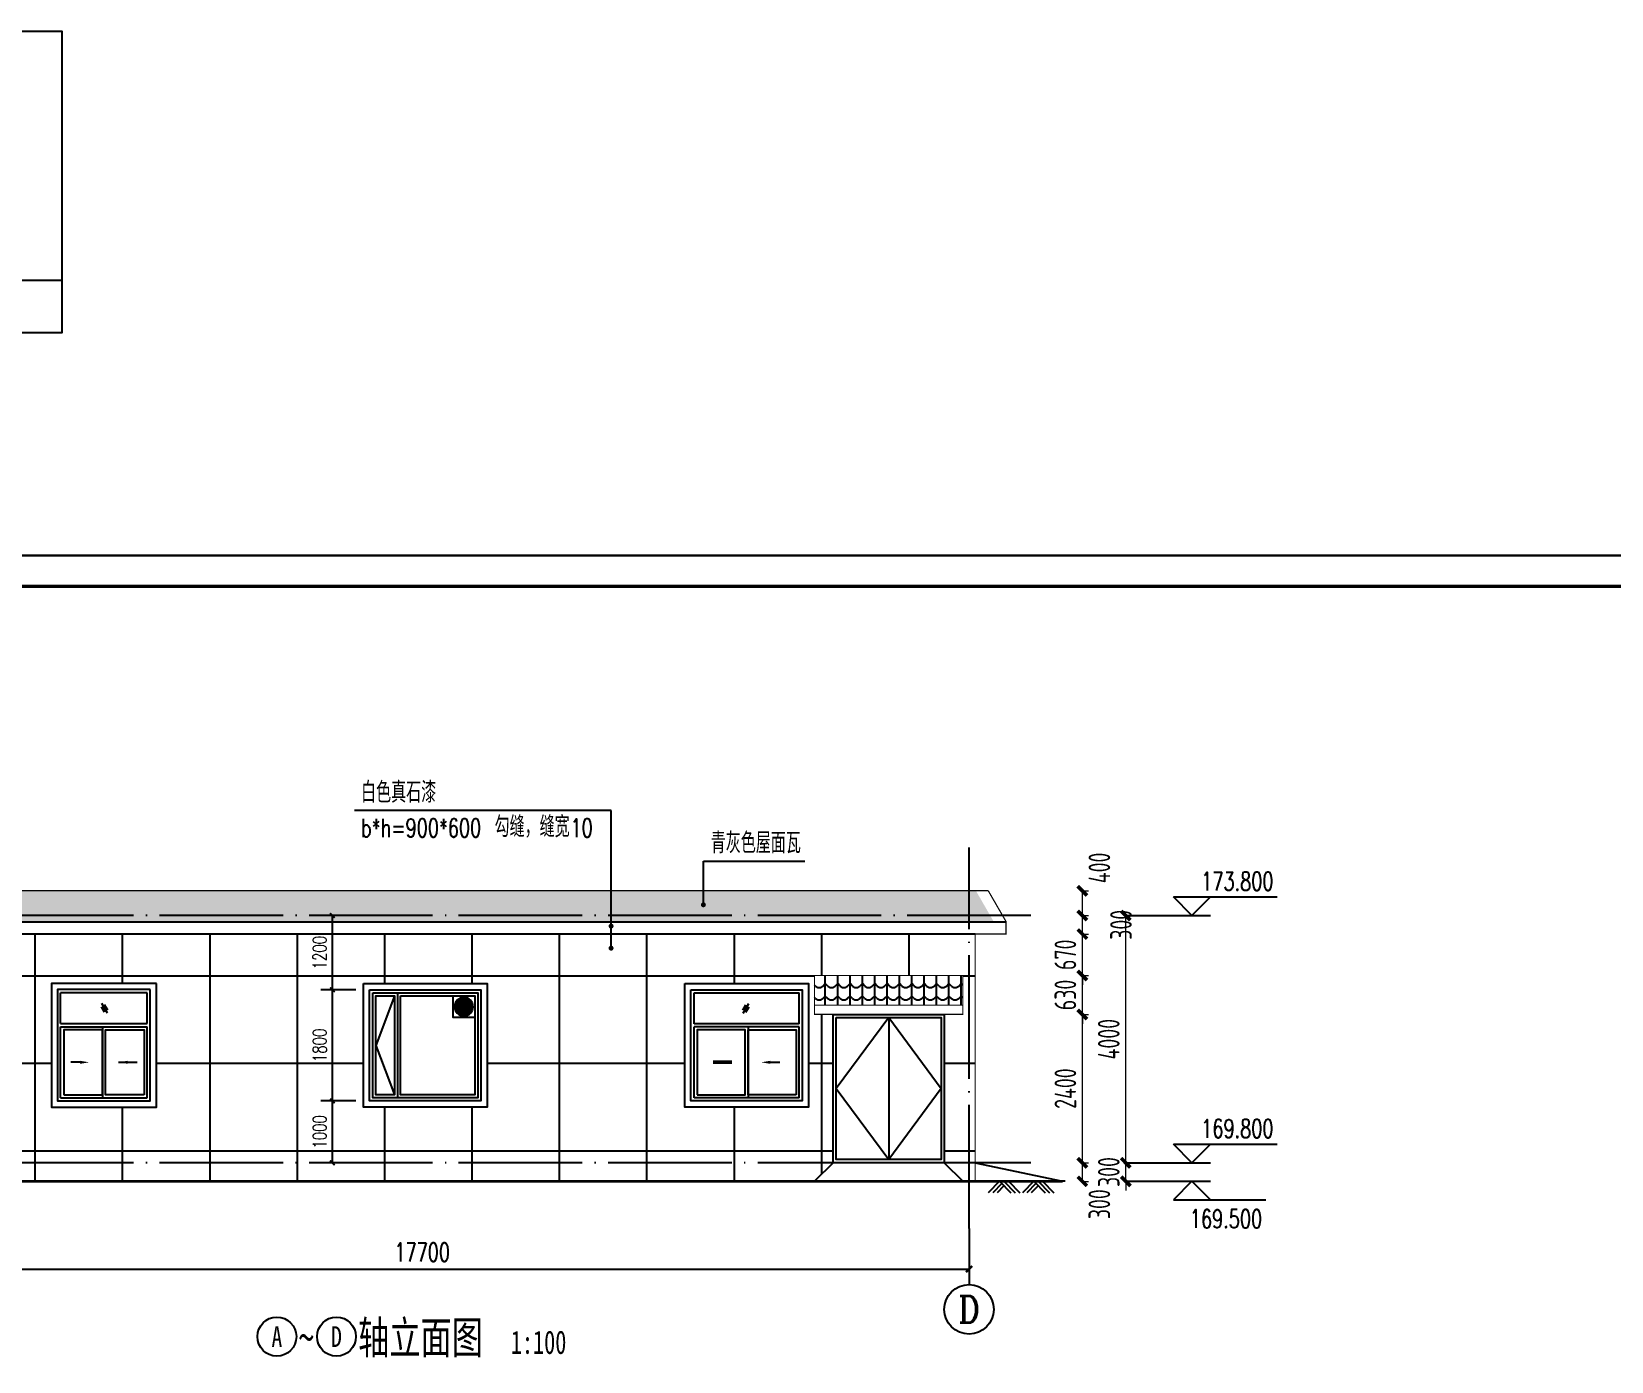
# Model space of a CAD drawing. Header units: millimetres. Extents: x 1742399 to 4898386, y 2481636 to 5226310.
# Drawn here: x 2174298 to 2199863, y 2672995 to 2694505 of the extents above; entities that cross this region are included whole.
import ezdxf
from ezdxf.enums import TextEntityAlignment as Align

# ---------------------------------------------------------------- set-up
doc = ezdxf.new("R2010")
doc.units = ezdxf.units.MM
doc.header["$LTSCALE"] = 1000
doc.linetypes.add('DOTE', pattern=[2.42, 2, -0.2, 0.02, -0.2])
for name, color, linetype in [('AXIS', 3, 'Continuous'), ('AXIS_TEXT', 7, 'Continuous'), ('DIM_ELEV', 3, 'Continuous'), ('DIM_LEAD', 3, 'Continuous'), ('DIM_SYMB', 3, 'Continuous'), ('DOTE', 1, 'DOTE'), ('PUB_DIM', 3, 'Continuous'), ('PUB_TITLE', 4, 'Continuous'), ('TWT_DIM', 3, 'Continuous'), ('YHJ_剖面_梁板', 4, 'Continuous'), ('YHJ_尺寸_公标', 3, 'Continuous'), ('YHJ_消防救援标示', 6, 'Continuous'), ('YHJ_立面_墙线中', 2, 'Continuous'), ('YHJ_符号', 3, 'Continuous'), ('YHJ_门窗框', 151, 'Continuous'), ('YHJ_门窗细线', 160, 'Continuous'), ('建筑-房间填充', 8, 'Continuous')]:
    doc.layers.add(name, color=color, linetype=linetype)
doc.styles.add('_TCH_AXIS', font='COMPLEX', dxfattribs={"bigfont": 'GBCBIG'})
doc.styles.add('_TCH_DIM', font='SIMPLEX', dxfattribs={"bigfont": 'GBCBIG'})
doc.styles.add('_TCH_DIM_T3', font='SIMPLEX', dxfattribs={"width": 0.705882, "bigfont": 'GBCBIG'})
doc.styles.add('biaotilan', font='', dxfattribs={"width": 0.7})
doc.styles.add('COMPLEX', font='COMPLEX')
doc.styles.add('TSSD_REIN_T3', font='tssdeng.shx', dxfattribs={"width": 0.7, "bigfont": 'hztxt.shx'})
doc.styles.add('YH_TEXT', font='@YH2', dxfattribs={"width": 0.7, "bigfont": '@YH1'})
doc.styles.get('biaotilan').set_extended_font_data('SimSun')
doc.dimstyles.new('_TCH_ARCH&&100', dxfattribs={"dimtxt": 350, "dimasz": 150, "dimexe": 100, "dimexo": 200, "dimgap": 100, "dimtad": 1, "dimdec": 0, "dimzin": 0, "dimdsep": 46, "dimtxsty": 'TSSD_REIN_T3', "dimblk": 'ARCHTICK', "dimcen": 0.09, "dimclrt": 7, "dimazin": 2, "dimtfac": 1, "dimtdec": 0, "dimtix": 1, "dimtmove": 2, "dimatfit": 3, "dimfxl": 1, "dimfxlon": 1, "dimtolj": 1, "dimtzin": 0, "dimlwd": 18, "dimlwe": 18, "dimarcsym": 0})
doc.dimstyles.new('_TCH_ARCH_MM_M&&75', dxfattribs={"dimtxt": 223.125, "dimasz": 75, "dimexe": 187.5, "dimexo": 225, "dimgap": 94.6875, "dimtad": 1, "dimdec": 0, "dimzin": 0, "dimdsep": 46, "dimtxsty": '_TCH_DIM_T3', "dimblk": 'ARCHTICK', "dimcen": 0.09, "dimclrt": 7, "dimazin": 2, "dimtfac": 1, "dimtdec": 0, "dimtix": 1, "dimtmove": 2, "dimatfit": 3, "dimfxl": 75, "dimtolj": 1, "dimtzin": 0, "dimarcsym": 0})
doc.dimstyles.new('_TWT_ARCH&&100', dxfattribs={"dimtxt": 297.5, "dimasz": 100, "dimexe": 250, "dimexo": 300, "dimgap": 126.25, "dimtad": 1, "dimdec": 0, "dimzin": 0, "dimdsep": 46, "dimtxsty": '_TCH_DIM_T3', "dimblk": 'ARCHTICK', "dimcen": 0.09, "dimclrt": 7, "dimazin": 2, "dimtfac": 1, "dimtdec": 0, "dimtix": 1, "dimtmove": 2, "dimatfit": 3, "dimfxl": 75, "dimtolj": 1, "dimtzin": 0, "dimarcsym": 0})
doc.dimstyles.new('YH_D_100', dxfattribs={"dimscale": 100, "dimtxt": 3, "dimasz": 1.5, "dimexe": 1.25, "dimexo": 1, "dimgap": 1.25, "dimtad": 1, "dimdec": 0, "dimzin": 0, "dimdsep": 46, "dimtxsty": 'YH_TEXT', "dimblk1": 'ARCHTICK', "dimblk2": 'ARCHTICK', "dimsah": 1, "dimcen": 0.09, "dimclrt": 7, "dimadec": 0, "dimazin": 0, "dimtfac": 1, "dimtdec": 0, "dimtix": 1, "dimtmove": 2, "dimatfit": 0, "dimfxl": 2, "dimtolj": 1, "dimtzin": 0, "dimarcsym": 0})
pattern_1 = [(90, (707.1, 707.1), (-1414.215, 0), []), (180, (707.1, 707.1), (-1e-13, -1414.215), [])]

# ---------------------------------------------------------------- blocks, each defined once
blk = doc.blocks.new('_ArchTick')
at = {"color": 0, "linetype": 'ByBlock', "const_width": 0.4}
blk.add_lwpolyline([(-0.5, -0.5), (0.5, 0.5)], dxfattribs=at)
blk = doc.blocks.new('玻璃')
at = {"layer": 'YHJ_符号'}
for p, q in [((122726, -123680), (122726, -123780)), ((122756, -123640), (122756, -123820)), ((122786, -123680), (122786, -123780))]:
    blk.add_line(p, q, dxfattribs=at)
blk = doc.blocks.new('HSGADGSGDSGDSF')
at = {"layer": 'YHJ_门窗框'}
blk.add_lwpolyline([(654970, 84413), (656770, 84413), (656770, 82013), (654970, 82013)], close=True, dxfattribs=at)
at = {"layer": 'YHJ_门窗细线'}
blk.add_line((655870, 84363), (655870, 82063), dxfattribs=at)
blk.add_lwpolyline([(655020, 84363), (656720, 84363), (656720, 82063), (655020, 82063)], close=True, dxfattribs=at)
for points in [[(655870, 84363), (655020, 83213), (655870, 82063)], [(655870, 84363), (656720, 83213), (655870, 82063)]]:
    blk.add_lwpolyline(points, dxfattribs=at)
blk = doc.blocks.new('HAYJZ A3')
blk.add_lwpolyline([(4975, -403417), (46975, -403417), (46975, -433117), (4975, -433117), (4975, -403417)])
at = {"const_width": 50}
blk.add_lwpolyline([(7475, -403917), (46475, -403917), (46475, -432617), (7475, -432617), (7475, -403917)], dxfattribs=at)
at = {"layer": 'PUB_TITLE'}
blk.add_lwpolyline([(4975, -433117), (46975, -433117), (46975, -403417), (4975, -403417)], close=True, dxfattribs=at)
blk = doc.blocks.new('A$C4EA902EC')
at = {"layer": 'YHJ_消防救援标示'}
h = blk.add_hatch(dxfattribs=at)
h.set_pattern_fill('ANSI31', color=6, scale=20, angle=135, style=0)
h.set_pattern_definition([(180, (-2939646.705, -311489.21), (-5e-15, -31.75), [])])
edge = h.paths.add_edge_path()
edge.add_arc((175, 175), 150, 0, 360)
blk.add_lwpolyline([(0, 0), (350, 0), (350, 350), (0, 350)], close=True, dxfattribs=at)
at = {"layer": 'YHJ_消防救援标示', "color": 6}
blk.add_circle((175, 175), 150, dxfattribs=at)
blk = doc.blocks.new('FAFDCCDEERESSDDFSGSDAGASDGA')
at = {"layer": 'YHJ_门窗框'}
blk.add_lwpolyline([(2134656, 2632935), (2136456, 2632935), (2136456, 2631135), (2134656, 2631135)], close=True, dxfattribs=at)
at = {"layer": 'YHJ_门窗细线'}
for points in [[(2134706, 2632885), (2136406, 2632885), (2136406, 2631185), (2134706, 2631185)], [(2134706, 2632885), (2135106, 2632885), (2135106, 2631185), (2134706, 2631185)], [(2134756, 2632835), (2135056, 2632835), (2135056, 2631235), (2134756, 2631235)], [(2135156, 2632835), (2136356, 2632835), (2136356, 2631235), (2135156, 2631235)]]:
    blk.add_lwpolyline(points, close=True, dxfattribs=at)
for points in [[(2135056, 2631235), (2134756, 2631235), (2134756, 2632835), (2135056, 2632835)], [(2135056, 2632835), (2134756, 2632035), (2135056, 2631235)]]:
    blk.add_lwpolyline(points, dxfattribs=at)
at = {"layer": 'YHJ_消防救援标示', "color": 6, "xscale": -1, "rotation": 180}
blk.add_blockref('A$C4EA902EC', (2136006, 2632835), dxfattribs=at)
blk = doc.blocks.new('*D237')
at = {"layer": 'Defpoints', "color": 0, "transparency": 16777216}
for p in [(2171768, 2674744), (2189468, 2674744), (2189468, 2674486)]:
    blk.add_point(p, dxfattribs=at)
at = {"layer": 'TWT_DIM', "color": 0, "lineweight": -2, "transparency": 16777216}
for p, q in [((2171768, 2674486), (2189468, 2674486)), ((2171768, 2674444), (2171768, 2674236)), ((2189468, 2674444), (2189468, 2674236))]:
    blk.add_line(p, q, dxfattribs=at)
at = {"layer": 'TWT_DIM', "color": 0, "lineweight": -2, "transparency": 16777216, "xscale": 100, "yscale": 100, "zscale": 100, "rotation": 180}
blk.add_blockref('_ArchTick', (2171768, 2674486), dxfattribs=at)
at = {"layer": 'TWT_DIM', "color": 0, "lineweight": -2, "transparency": 16777216, "xscale": 100, "yscale": 100, "zscale": 100}
blk.add_blockref('_ArchTick', (2189468, 2674486), dxfattribs=at)
at = {"layer": 'TWT_DIM', "color": 7, "transparency": 16777216, "insert": (2180618, 2674761), "char_height": 297.5, "attachment_point": 5, "style": '_TCH_DIM_T3'}
blk.add_mtext('\\A1;17700', dxfattribs=at)
blk = doc.blocks.new('_AXISO')
blk.add_circle((0, 0), 0.5)
at = {"layer": 'AXIS_TEXT', "style": 'COMPLEX', "width": 1.041667}
blk.add_attdef('A', text='', height=0.56, dxfattribs=at).set_placement((-0.25, -0.28), (0.25, -0.28), align=Align.FIT)
blk = doc.blocks.new('*D238')
at = {"layer": 'Defpoints', "color": 0, "transparency": 16777216}
for p in [(2190573, 2676207), (2191302, 2676207), (2190573, 2675907)]:
    blk.add_point(p, dxfattribs=at)
at = {"layer": 'PUB_DIM', "color": 0, "lineweight": 18, "transparency": 16777216}
for p, q in [((2191301, 2676207), (2191402, 2676207)), ((2191302, 2675907), (2191302, 2676207)), ((2191301, 2675907), (2191402, 2675907))]:
    blk.add_line(p, q, dxfattribs=at)
at = {"layer": 'PUB_DIM', "color": 0, "lineweight": 18, "transparency": 16777216, "xscale": 150, "yscale": 150, "zscale": 150}
for p, rotation in [((2191302, 2676207), 90), ((2191302, 2675907), 270)]:
    blk.add_blockref('_ArchTick', p, dxfattribs=dict(at, rotation=rotation))
at = {"layer": 'PUB_DIM', "color": 7, "transparency": 16777216, "insert": (2191577, 2675537), "char_height": 350, "attachment_point": 5, "rotation": 90, "style": 'TSSD_REIN_T3'}
blk.add_mtext('\\A1;300', dxfattribs=at)
blk = doc.blocks.new('*D239')
at = {"layer": 'Defpoints', "color": 0, "transparency": 16777216}
for p in [(2190573, 2678607), (2191302, 2678607), (2190573, 2676207)]:
    blk.add_point(p, dxfattribs=at)
at = {"layer": 'PUB_DIM', "color": 0, "lineweight": 18, "transparency": 16777216}
for p, q in [((2191301, 2678607), (2191402, 2678607)), ((2191302, 2676207), (2191302, 2678607)), ((2191301, 2676207), (2191402, 2676207))]:
    blk.add_line(p, q, dxfattribs=at)
at = {"layer": 'PUB_DIM', "color": 0, "lineweight": 18, "transparency": 16777216, "xscale": 150, "yscale": 150, "zscale": 150}
for p, rotation in [((2191302, 2678607), 90), ((2191302, 2676207), 270)]:
    blk.add_blockref('_ArchTick', p, dxfattribs=dict(at, rotation=rotation))
at = {"layer": 'PUB_DIM', "color": 7, "transparency": 16777216, "insert": (2191027, 2677407), "char_height": 350, "attachment_point": 5, "rotation": 90, "style": 'TSSD_REIN_T3'}
blk.add_mtext('\\A1;2400', dxfattribs=at)
blk = doc.blocks.new('*D240')
at = {"layer": 'Defpoints', "color": 0, "transparency": 16777216}
for p in [(2190573, 2679237), (2191302, 2679237), (2190573, 2678607)]:
    blk.add_point(p, dxfattribs=at)
at = {"layer": 'PUB_DIM', "color": 0, "lineweight": 18, "transparency": 16777216}
for p, q in [((2191302, 2679237), (2191302, 2679387)), ((2191301, 2679237), (2191402, 2679237)), ((2191302, 2678607), (2191302, 2679237)), ((2191301, 2678607), (2191402, 2678607)), ((2191302, 2678607), (2191302, 2678457))]:
    blk.add_line(p, q, dxfattribs=at)
at = {"layer": 'PUB_DIM', "color": 0, "lineweight": 18, "transparency": 16777216, "xscale": 150, "yscale": 150, "zscale": 150}
for p, rotation in [((2191302, 2679237), 270), ((2191302, 2678607), 90)]:
    blk.add_blockref('_ArchTick', p, dxfattribs=dict(at, rotation=rotation))
at = {"layer": 'PUB_DIM', "color": 7, "transparency": 16777216, "insert": (2191027, 2678922), "char_height": 350, "attachment_point": 5, "rotation": 90, "style": 'TSSD_REIN_T3'}
blk.add_mtext('\\A1;630', dxfattribs=at)
blk = doc.blocks.new('*D241')
at = {"layer": 'Defpoints', "color": 0, "transparency": 16777216}
for p in [(2190573, 2679907), (2191302, 2679907), (2190573, 2679237)]:
    blk.add_point(p, dxfattribs=at)
at = {"layer": 'PUB_DIM', "color": 0, "lineweight": 18, "transparency": 16777216}
for p, q in [((2191302, 2679907), (2191302, 2680057)), ((2191301, 2679907), (2191402, 2679907)), ((2191302, 2679237), (2191302, 2679907)), ((2191301, 2679237), (2191402, 2679237)), ((2191302, 2679237), (2191302, 2679087))]:
    blk.add_line(p, q, dxfattribs=at)
at = {"layer": 'PUB_DIM', "color": 0, "lineweight": 18, "transparency": 16777216, "xscale": 150, "yscale": 150, "zscale": 150}
for p, rotation in [((2191302, 2679907), 270), ((2191302, 2679237), 90)]:
    blk.add_blockref('_ArchTick', p, dxfattribs=dict(at, rotation=rotation))
at = {"layer": 'PUB_DIM', "color": 7, "transparency": 16777216, "insert": (2191027, 2679572), "char_height": 350, "attachment_point": 5, "rotation": 90, "style": 'TSSD_REIN_T3'}
blk.add_mtext('\\A1;670', dxfattribs=at)
blk = doc.blocks.new('*D242')
at = {"layer": 'Defpoints', "color": 0, "transparency": 16777216}
for p in [(2190573, 2680207), (2191302, 2680207), (2190573, 2679907)]:
    blk.add_point(p, dxfattribs=at)
at = {"layer": 'PUB_DIM', "color": 0, "lineweight": 18, "transparency": 16777216}
for p, q in [((2191301, 2680207), (2191402, 2680207)), ((2191302, 2679907), (2191302, 2680207)), ((2191301, 2679907), (2191402, 2679907))]:
    blk.add_line(p, q, dxfattribs=at)
at = {"layer": 'PUB_DIM', "color": 0, "lineweight": 18, "transparency": 16777216, "xscale": 150, "yscale": 150, "zscale": 150}
for p, rotation in [((2191302, 2680207), 90), ((2191302, 2679907), 270)]:
    blk.add_blockref('_ArchTick', p, dxfattribs=dict(at, rotation=rotation))
at = {"layer": 'PUB_DIM', "color": 7, "transparency": 16777216, "insert": (2191927, 2680057), "char_height": 350, "attachment_point": 5, "rotation": 90, "style": 'TSSD_REIN_T3'}
blk.add_mtext('\\A1;300', dxfattribs=at)
blk = doc.blocks.new('*D243')
at = {"layer": 'Defpoints', "color": 0, "transparency": 16777216}
for p in [(2190573, 2680607), (2191302, 2680607), (2190573, 2680207)]:
    blk.add_point(p, dxfattribs=at)
at = {"layer": 'PUB_DIM', "color": 0, "lineweight": 18, "transparency": 16777216}
for p, q in [((2191301, 2680607), (2191402, 2680607)), ((2191302, 2680207), (2191302, 2680607)), ((2191301, 2680207), (2191402, 2680207))]:
    blk.add_line(p, q, dxfattribs=at)
at = {"layer": 'PUB_DIM', "color": 0, "lineweight": 18, "transparency": 16777216, "xscale": 150, "yscale": 150, "zscale": 150}
for p, rotation in [((2191302, 2680607), 90), ((2191302, 2680207), 270)]:
    blk.add_blockref('_ArchTick', p, dxfattribs=dict(at, rotation=rotation))
at = {"layer": 'PUB_DIM', "color": 7, "transparency": 16777216, "insert": (2191577, 2680977), "char_height": 350, "attachment_point": 5, "rotation": 90, "style": 'TSSD_REIN_T3'}
blk.add_mtext('\\A1;400', dxfattribs=at)
blk = doc.blocks.new('*D250')
at = {"layer": 'Defpoints', "color": 0, "transparency": 16777216}
for p in [(2190873, 2676207), (2192004, 2676207), (2190873, 2675907)]:
    blk.add_point(p, dxfattribs=at)
at = {"layer": 'PUB_DIM', "color": 0, "lineweight": 18, "transparency": 16777216}
for p, q in [((2192003, 2676207), (2192104, 2676207)), ((2192004, 2676207), (2192004, 2676357)), ((2192004, 2675907), (2192004, 2676207)), ((2192003, 2675907), (2192104, 2675907)), ((2192004, 2675907), (2192004, 2675757))]:
    blk.add_line(p, q, dxfattribs=at)
at = {"layer": 'PUB_DIM', "color": 0, "lineweight": 18, "transparency": 16777216, "xscale": 150, "yscale": 150, "zscale": 150}
for p, rotation in [((2192004, 2676207), 270), ((2192004, 2675907), 90)]:
    blk.add_blockref('_ArchTick', p, dxfattribs=dict(at, rotation=rotation))
at = {"layer": 'PUB_DIM', "color": 7, "transparency": 16777216, "insert": (2191729, 2676057), "char_height": 350, "attachment_point": 5, "rotation": 90, "style": 'TSSD_REIN_T3'}
blk.add_mtext('\\A1;300', dxfattribs=at)
blk = doc.blocks.new('*D251')
at = {"layer": 'Defpoints', "color": 0, "transparency": 16777216}
for p in [(2190873, 2680207), (2192004, 2680207), (2190873, 2676207)]:
    blk.add_point(p, dxfattribs=at)
at = {"layer": 'PUB_DIM', "color": 0, "lineweight": 18, "transparency": 16777216}
for p, q in [((2192003, 2680207), (2192104, 2680207)), ((2192004, 2676207), (2192004, 2680207)), ((2192003, 2676207), (2192104, 2676207))]:
    blk.add_line(p, q, dxfattribs=at)
at = {"layer": 'PUB_DIM', "color": 0, "lineweight": 18, "transparency": 16777216, "xscale": 150, "yscale": 150, "zscale": 150}
for p, rotation in [((2192004, 2680207), 90), ((2192004, 2676207), 270)]:
    blk.add_blockref('_ArchTick', p, dxfattribs=dict(at, rotation=rotation))
at = {"layer": 'PUB_DIM', "color": 7, "transparency": 16777216, "insert": (2191729, 2678207), "char_height": 350, "attachment_point": 5, "rotation": 90, "style": 'TSSD_REIN_T3'}
blk.add_mtext('\\A1;4000', dxfattribs=at)
blk = doc.blocks.new('*D749')
at = {"layer": 'Defpoints', "color": 0, "transparency": 16777216}
for p in [(2179165, 2677207), (2179768, 2677207), (2179768, 2676207)]:
    blk.add_point(p, dxfattribs=at)
at = {"layer": 'YHJ_尺寸_公标', "color": 0, "lineweight": -2, "transparency": 16777216}
for p, q in [((2179543, 2677207), (2178978, 2677207)), ((2179165, 2676207), (2179165, 2677207)), ((2179543, 2676207), (2178978, 2676207))]:
    blk.add_line(p, q, dxfattribs=at)
at = {"layer": 'YHJ_尺寸_公标', "color": 0, "lineweight": -2, "transparency": 16777216, "xscale": 75, "yscale": 75, "zscale": 75}
for p, rotation in [((2179165, 2677207), 90), ((2179165, 2676207), 270)]:
    blk.add_blockref('_ArchTick', p, dxfattribs=dict(at, rotation=rotation))
at = {"layer": 'YHJ_尺寸_公标', "color": 7, "transparency": 16777216, "insert": (2178959, 2676707), "char_height": 223.1, "attachment_point": 5, "rotation": 90, "style": '_TCH_DIM_T3'}
blk.add_mtext('\\A1;1000', dxfattribs=at)
blk = doc.blocks.new('*D750')
at = {"layer": 'Defpoints', "color": 0, "transparency": 16777216}
for p in [(2179165, 2679007), (2179768, 2679007), (2179768, 2677207)]:
    blk.add_point(p, dxfattribs=at)
at = {"layer": 'YHJ_尺寸_公标', "color": 0, "lineweight": -2, "transparency": 16777216}
for p, q in [((2179543, 2679007), (2178978, 2679007)), ((2179165, 2677207), (2179165, 2679007)), ((2179543, 2677207), (2178978, 2677207))]:
    blk.add_line(p, q, dxfattribs=at)
at = {"layer": 'YHJ_尺寸_公标', "color": 0, "lineweight": -2, "transparency": 16777216, "xscale": 75, "yscale": 75, "zscale": 75}
for p, rotation in [((2179165, 2679007), 90), ((2179165, 2677207), 270)]:
    blk.add_blockref('_ArchTick', p, dxfattribs=dict(at, rotation=rotation))
at = {"layer": 'YHJ_尺寸_公标', "color": 7, "transparency": 16777216, "insert": (2178959, 2678107), "char_height": 223.1, "attachment_point": 5, "rotation": 90, "style": '_TCH_DIM_T3'}
blk.add_mtext('\\A1;1800', dxfattribs=at)
blk = doc.blocks.new('*D751')
at = {"layer": 'Defpoints', "color": 0, "transparency": 16777216}
for p in [(2179165, 2680207), (2179768, 2680207), (2179768, 2679007)]:
    blk.add_point(p, dxfattribs=at)
at = {"layer": 'YHJ_尺寸_公标', "color": 0, "lineweight": -2, "transparency": 16777216}
for p, q in [((2179543, 2680207), (2178978, 2680207)), ((2179165, 2679007), (2179165, 2680207)), ((2179543, 2679007), (2178978, 2679007))]:
    blk.add_line(p, q, dxfattribs=at)
at = {"layer": 'YHJ_尺寸_公标', "color": 0, "lineweight": -2, "transparency": 16777216, "xscale": 75, "yscale": 75, "zscale": 75}
for p, rotation in [((2179165, 2680207), 90), ((2179165, 2679007), 270)]:
    blk.add_blockref('_ArchTick', p, dxfattribs=dict(at, rotation=rotation))
at = {"layer": 'YHJ_尺寸_公标', "color": 7, "transparency": 16777216, "insert": (2178959, 2679607), "char_height": 223.1, "attachment_point": 5, "rotation": 90, "style": '_TCH_DIM_T3'}
blk.add_mtext('\\A1;1200', dxfattribs=at)
blk = doc.blocks.new('C1818')
at = {"layer": 'YHJ_符号'}
blk.add_lwpolyline([(1287, 625), (1438, 625)], dxfattribs=at)
blk.add_solid([(1287, 600), (1137, 625), (1287, 650)], dxfattribs=at)
at = {"layer": 'YHJ_门窗框'}
blk.add_lwpolyline([(0, 1800), (1800, 1800), (1800, 0), (0, 0)], close=True, dxfattribs=at)
at = {"layer": 'YHJ_门窗细线'}
for p, q in [((50, 1250), (50, 1750)), ((1750, 1250), (1750, 1750)), ((1750, 1250), (50, 1250)), ((50, 50), (50, 1200)), ((1750, 1200), (50, 1200)), ((925, 1200), (925, 50)), ((1750, 50), (1750, 1200))]:
    blk.add_line(p, q, dxfattribs=at)
for points in [[(50, 1750), (1750, 1750)], [(1750, 50), (50, 50)]]:
    blk.add_lwpolyline(points, dxfattribs=at)
for points in [[(100, 100), (875, 100), (875, 1150), (100, 1150)], [(1700, 100), (925, 100), (925, 1150), (1700, 1150)]]:
    blk.add_lwpolyline(points, close=True, dxfattribs=at)
at = {"layer": 'YHJ_符号', "rotation": 149.9999999998738}
blk.add_blockref('玻璃', (45334, -167035), dxfattribs=at)
at = {"layer": 'YHJ_符号'}
blk.add_leader([(663, 625), (362, 625)], dimstyle='YH_D_100', override={"dimgap": 1.2, "dimtad": 0}, dxfattribs=at)
blk = doc.blocks.new('GHAFGAGADGSAD')
at = {"layer": 'YHJ_符号'}
blk.add_lwpolyline([(630000, 83598), (630150, 83598)], dxfattribs=at)
blk.add_solid([(630000, 83573), (629850, 83598), (630000, 83623)], dxfattribs=at)
at = {"layer": 'YHJ_门窗框'}
blk.add_lwpolyline([(628862, 84773), (630362, 84773), (630362, 82973), (628862, 82973)], close=True, dxfattribs=at)
at = {"layer": 'YHJ_门窗细线'}
for p, q in [((628912, 84223), (628912, 84723)), ((630312, 84223), (630312, 84723)), ((630312, 84223), (628912, 84223)), ((628912, 83023), (628912, 84173)), ((630312, 84173), (628912, 84173)), ((629637, 84173), (629637, 83023)), ((630312, 83023), (630312, 84173))]:
    blk.add_line(p, q, dxfattribs=at)
for points in [[(628912, 84723), (630312, 84723)], [(630312, 83023), (628912, 83023)]]:
    blk.add_lwpolyline(points, dxfattribs=at)
for points in [[(628962, 83073), (629587, 83073), (629587, 84123), (628962, 84123)], [(630262, 83073), (629637, 83073), (629637, 84123), (630262, 84123)]]:
    blk.add_lwpolyline(points, close=True, dxfattribs=at)
at = {"layer": 'YHJ_符号', "extrusion": (0, 0, -1), "xscale": -1, "zscale": -1, "rotation": 210.0000000001262}
blk.add_blockref('玻璃', (-674046, -84062), dxfattribs=at)
at = {"layer": 'YHJ_符号'}
blk.add_leader([(629375, 83598), (629075, 83598)], dimstyle='YH_D_100', override={"dimgap": 1.2, "dimtad": 0}, dxfattribs=at)

msp = doc.modelspace()

# ---------------------------------------------------------------- hatches: boundary and pattern name
h = msp.add_hatch()
h.set_pattern_fill('多孔材料', color=8, scale=500, angle=45)
h.set_pattern_definition(pattern_1)
h.paths.add_polyline_path([(2171967.7, 2678607.4), (2171767.7, 2678607.4), (2171767.7, 2676207.4), (2171967.7, 2676207.4)])
h.paths.add_polyline_path([(2171767.7, 2678607.4), (2171667.7, 2678607.4), (2171667.7, 2676207.4), (2171767.7, 2676207.4)])
h.paths.add_polyline_path([(2171767.7, 2676207.4), (2171667.7, 2676207.4), (2171667.7, 2675907.4), (2171767.7, 2676007.4)])
h.paths.add_polyline_path([(2171967.7, 2676207.4), (2171767.7, 2676207.4), (2171767.7, 2676007.4)])
h.paths.add_polyline_path([(2171767.7, 2679907.4), (2171667.7, 2679907.4), (2171667.7, 2679237.4), (2171767.7, 2679237.4)])
h.paths.add_polyline_path([(2187267.7, 2676207.4), (2173767.7, 2676207.4), (2174067.7, 2675907.4), (2186967.7, 2675907.4)])
h.paths.add_polyline_path([(2189467.7, 2676207.4), (2189067.7, 2676207.4), (2189367.7, 2675907.4), (2189467.7, 2675907.4)])
h.paths.add_polyline_path([(2189567.7, 2676207.4), (2189467.7, 2676207.4), (2189467.7, 2675907.4), (2189567.7, 2675907.4)])
h.paths.add_polyline_path([(2189567.7, 2679907.4), (2189467.7, 2679907.4), (2189467.7, 2676207.4), (2189567.7, 2676207.4)])
h = msp.add_hatch()
h.set_pattern_fill('多孔材料', color=8, scale=500, angle=45)
h.set_pattern_definition(pattern_1)
h.paths.add_polyline_path([(2187267.7, 2676207.4), (2187267.7, 2678607.4), (2186967.7, 2678607.4), (2186967.7, 2678757.4), (2186967.7, 2679237.4), (2189367.7, 2679237.4), (2189367.7, 2678757.4), (2189367.7, 2678757.4), (2189367.7, 2678607.4), (2189067.7, 2678607.4), (2189067.7, 2676207.4), (2189467.7, 2676207.4), (2189467.7, 2679907.4), (2183675.1, 2679907.4), (2183675.1, 2679698.9, -1), (2183675.1, 2679658.9, -1), (2183675.1, 2679698.9), (2183675.1, 2679907.4), (2171767.7, 2679907.4), (2171767.7, 2679237.4), (2174067.7, 2679237.4), (2174067.7, 2678707.4), (2174067.7, 2678607.4), (2173767.7, 2678607.4), (2173767.7, 2676207.4)])
h.paths.add_polyline_path([(2176317.7, 2679107.4), (2174617.7, 2679107.4), (2174617.7, 2677107.4), (2176317.7, 2677107.4)], flags=16)
h.paths.add_polyline_path([(2179667.7, 2679107.4), (2181667.7, 2679107.4), (2181667.7, 2677107.4), (2179667.7, 2677107.4)], flags=16)
h.paths.add_polyline_path([(2184867.7, 2679107.4), (2186867.7, 2679107.4), (2186867.7, 2677107.4), (2184867.7, 2677107.4)], flags=16)
at = {"layer": '建筑-房间填充'}
h = msp.add_hatch(dxfattribs=at)
h.set_pattern_fill('弯瓦屋面', color=144, scale=100)
h.set_pattern_definition([(0, (1526097.4, 2594194.78), (200, 200), [40, -160]), (45, (1526177.4, 2594214.78), (2e-14, 200), [56.56854, -226.27417]), (90, (1526217.4, 2594254.78), (-200, 200), [200]), (135, (1526257.4, 2594214.78), (-200, 2e-14), [56.56854, -226.27417]), (26.565051, (1526137.4, 2594194.78), (200, 2e-07), [44.72, -402.493595]), (333.434949, (1526257.4, 2594214.78), (200, -2e-07), [44.72, -402.493595])])
h.paths.add_polyline_path([(2189267.7, 2680607.4), (2189579, 2680607.4), (2189810, 2680207.4), (2189267.7, 2680207.4)])
h.paths.add_polyline_path([(2189267.7, 2680207.4), (2189810, 2680207.4), (2189867.7, 2680107.4), (2189267.7, 2680107.4)])
h.paths.add_polyline_path([(2172767.7, 2680607.4), (2189267.7, 2680607.4), (2189267.7, 2680207.4), (2172767.7, 2680207.4)])
h.paths.add_polyline_path([(2172767.7, 2680207.4), (2189267.7, 2680207.4), (2189267.7, 2680107.4), (2172767.7, 2680107.4)])
h.paths.add_polyline_path([(2171456.4, 2680607.4), (2172767.7, 2680607.4), (2172767.7, 2680207.4), (2171225.5, 2680207.4)])
h.paths.add_polyline_path([(2171225.5, 2680207.4), (2172767.7, 2680207.4), (2172767.7, 2680107.4), (2171167.7, 2680107.4)])
h = msp.add_hatch(dxfattribs=at)
h.set_pattern_fill('弯瓦屋面', color=144, scale=100)
h.set_pattern_definition([(0, (885021.9, -225555.22), (200, 200), [40, -160]), (45, (885101.89, -225535.22), (2e-14, 200), [56.568542, -226.27417]), (90, (885141.9, -225495.22), (-200, 200), [200]), (135, (885181.89, -225535.22), (-200, 2e-14), [56.568542, -226.27417]), (26.5650512, (885061.89, -225555.225), (200, 2e-07), [44.72, -402.493595]), (333.4349488, (885181.89, -225535.225), (200, -2e-07), [44.72, -402.493595])])
h.paths.add_polyline_path([(2189367.7, 2678757.4), (2189367.7, 2679237.4), (2186967.7, 2679237.4), (2186967.7, 2678757.4)])

# ---------------------------------------------------------------- linework, layer by layer
for p, q in [((2189961.5, 2675907.4), (2189778.3, 2675721.4)), ((2189997.5, 2675870.8), (2189850.3, 2675721.4)), ((2190033.4, 2675834.3), (2189922.3, 2675721.4)), ((2189961.5, 2675907.4), (2190144.6, 2675721.4)), ((2190033.4, 2675907.4), (2190216.6, 2675721.4)), ((2190105.4, 2675907.4), (2190288.5, 2675721.4)), ((2190514.5, 2675907.4), (2190331.2, 2675721.4)), ((2190550.4, 2675870.8), (2190403.3, 2675721.4)), ((2190586.4, 2675834.3), (2190475.2, 2675721.4)), ((2190514.5, 2675907.4), (2190697.6, 2675721.4)), ((2190586.4, 2675907.4), (2190769.5, 2675721.4)), ((2190658.3, 2675907.4), (2190841.5, 2675721.4))]:
    msp.add_line(p, q)
msp.add_lwpolyline([(2170999.2, 2689639.8), (2174790.9, 2689639.8), (2174790.9, 2694505.4), (2170999.2, 2694505.4)], close=True)
msp.add_lwpolyline([(2170999.2, 2690485.5), (2174790.9, 2690485.5)])
at = {"layer": 'AXIS'}
msp.add_line((2189467.7, 2675143.7), (2189467.7, 2674236.2), dxfattribs=at)
at = {"layer": 'DIM_ELEV'}
for p, q in [((2193075, 2680207.4), (2192775, 2680507.4)), ((2192775, 2680507.4), (2194455, 2680507.4)), ((2193075, 2680207.4), (2193375, 2680507.4)), ((2192003.8, 2680207.4), (2193375, 2680207.4)), ((2193075, 2676207.4), (2192775, 2676507.4)), ((2192775, 2676507.4), (2194455, 2676507.4)), ((2193075, 2676207.4), (2193375, 2676507.4)), ((2192003.8, 2676207.4), (2193375, 2676207.4)), ((2192003.8, 2675907.4), (2193375, 2675907.4)), ((2193075, 2675907.4), (2192775, 2675607.4)), ((2193075, 2675907.4), (2193375, 2675607.4)), ((2192775, 2675607.4), (2194271, 2675607.4))]:
    msp.add_line(p, q, dxfattribs=at)
msp.add_lwpolyline([(2191021.2, 2675907.4), (2189567.7, 2675907.4)], dxfattribs=at)
at = {"layer": 'DIM_LEAD'}
for p, q in [((2183675.1, 2681904.3), (2179524.7, 2681904.3)), ((2183675.1, 2679678.9), (2183675.1, 2681904.3)), ((2183675.1, 2680035.6), (2183675.1, 2681904.3)), ((2185168.8, 2680380.2), (2185168.8, 2681087)), ((2185168.8, 2681087), (2186808.2, 2681087))]:
    msp.add_line(p, q, dxfattribs=at)
at = {"layer": 'DIM_LEAD', "const_width": 40}
for points in [[(2185168.8, 2680360.2, 1), (2185168.8, 2680400.2, 1)], [(2183675.1, 2680015.6, 1), (2183675.1, 2680055.6, 1)], [(2183675.1, 2679658.9, 1), (2183675.1, 2679698.9, 1)]]:
    msp.add_lwpolyline(points, format="xyb", close=True, dxfattribs=at)
at = {"layer": 'DIM_SYMB', "color": 7}
for centre in [(2178266.9, 2673395.7), (2179231.6, 2673395.7)]:
    msp.add_circle(centre, 315, dxfattribs=at)
at = {"layer": 'DOTE', "linetype": 'DOTE'}
for p, q in [((2189467.7, 2675143.7), (2189467.7, 2681307.4)), ((2190467.7, 2680207.4), (2170767.7, 2680207.4)), ((2190467.7, 2676207.4), (2170767.7, 2676207.4))]:
    msp.add_line(p, q, dxfattribs=at)
at = {"layer": 'YHJ_立面_墙线中', "lineweight": 25, "const_width": 20}
for points in [[(2189779, 2680607.4), (2171456.4, 2680607.4)], [(2189567.7, 2679907.4), (2190067.7, 2679907.4), (2190067.7, 2680107.4), (2189779, 2680607.4)], [(2189567.7, 2675907.4), (2189567.7, 2679907.4)], [(2186967.7, 2678707.4), (2186967.7, 2679237.4), (2189367.7, 2679237.4), (2189367.7, 2678707.4)]]:
    msp.add_lwpolyline(points, dxfattribs=at)
at = {"layer": 'YHJ_立面_墙线中'}
for points in [[(2171167.7, 2680107.4), (2190067.7, 2680107.4)], [(2189567.7, 2679907.4), (2171667.7, 2679907.4)], [(2187267.7, 2676207.4), (2186967.7, 2675907.4)], [(2189067.7, 2676207.4), (2189367.7, 2675907.4)], [(2189567.7, 2676207.4), (2190980.5, 2675907.4)]]:
    msp.add_lwpolyline(points, dxfattribs=at)
for points in [[(2176317.7, 2679107.4), (2174617.7, 2679107.4), (2174617.7, 2677107.4), (2176317.7, 2677107.4)], [(2179667.7, 2679107.4), (2181667.7, 2679107.4), (2181667.7, 2677107.4), (2179667.7, 2677107.4)], [(2184867.7, 2679107.4), (2186867.7, 2679107.4), (2186867.7, 2677107.4), (2184867.7, 2677107.4)]]:
    msp.add_lwpolyline(points, close=True, dxfattribs=at)
at = {"layer": 'YHJ_立面_墙线中', "lineweight": 25, "const_width": 20}
msp.add_lwpolyline([(2186967.7, 2678757.4), (2189367.7, 2678757.4), (2189367.7, 2678607.4), (2186967.7, 2678607.4)], close=True, dxfattribs=at)
at = {"layer": 'YHJ_立面_墙线中', "lineweight": 40, "const_width": 40}
msp.add_lwpolyline([(2190980.5, 2675907.4), (2170125.2, 2675907.4)], dxfattribs=at)

# ---------------------------------------------------------------- block references
msp.add_blockref('HAYJZ A3', (2154308.5, 3089449))
at = {"layer": 'AXIS'}
ref = msp.add_blockref('_AXISO', (2189467.7, 2673836.2), dxfattribs=dict(at, xscale=800, yscale=800, zscale=800))
ref.add_attrib('A', 'D', dxfattribs={"layer": 'AXIS_TEXT', "height": 435.3, "style": '_TCH_AXIS'}).set_placement((2189291.5, 2673618.6), (2189643.9, 2673618.6), align=Align.FIT)
at = {"layer": 'YHJ_剖面_梁板'}
msp.add_blockref('FAFDCCDEERESSDDFSGSDAGASDGA', (45111.8, 46071.9), dxfattribs=at)
at = {"layer": 'YHJ_立面_墙线中', "xscale": -1}
msp.add_blockref('GHAFGAGADGSAD', (2805079.9, 2594234.7), dxfattribs=at)
at = {"layer": 'YHJ_立面_墙线中', "lineweight": 50}
msp.add_blockref('C1818', (2184967.7, 2677207.4), dxfattribs=at)
at = {"layer": 'YHJ_立面_墙线中'}
msp.add_blockref('HSGADGSGDSGDSF', (1532297.4, 2594194.8), dxfattribs=at)

# ---------------------------------------------------------------- texts
at = {"layer": 'DIM_ELEV', "color": 7, "style": '_TCH_DIM', "width": 0.705882}
for s, p in [('173.800', (2193225, 2680612.4)), ('169.800', (2193225, 2676612.4)), ('169.500', (2193041, 2675152.4))]:
    msp.add_text(s, height=297.5, dxfattribs=at).set_placement(p)
at = {"layer": 'DIM_LEAD', "color": 7, "style": '_TCH_DIM'}
for s, p in [('白色真石漆', (2179629.7, 2682031.7)), ('勾缝，缝宽', (2181789.7, 2681475.4)), ('青灰色屋面瓦', (2185288.3, 2681214.3))]:
    msp.add_text(s, height=337.59, dxfattribs=at).set_placement(p)
at = {"layer": 'DIM_LEAD', "color": 7, "style": '_TCH_DIM', "width": 0.705882}
for s, p in [('b*h=900*600', (2179629.7, 2681475.4)), ('10', (2183018.4, 2681475.4))]:
    msp.add_text(s, height=297.5, dxfattribs=at).set_placement(p)
at = {"layer": 'DIM_SYMB', "color": 7, "style": 'biaotilan', "width": 0.7}
for s, height, p in [('轴立面图', 528.69, (2179581.6, 2673115.7)), ('~', 528.7, (2178616.9, 2673115.7)), ('1:100', 377.64, (2182052.5, 2673115.7))]:
    msp.add_text(s, height=height, dxfattribs=at).set_placement(p)
at = {"layer": 'DIM_SYMB', "color": 7, "style": 'biaotilan'}
for s, height, width, p, p2 in [('A', 336.5, 0.716, (2178180.8, 2673227.5), (2178353.1, 2673227.5)), ('D', 334.8, 0.732749, (2179143.9, 2673228.3), (2179319.3, 2673228.3))]:
    msp.add_text(s, height=height, dxfattribs=dict(at, width=width)).set_placement(p, p2, align=Align.FIT)

# ---------------------------------------------------------------- dimensions: what is measured, and where the dimension line sits
at = {"layer": 'PUB_DIM'}
for base, p1, p2, picture, middle in [((2191301.6, 2680607.4), (2190573.4, 2680207.4), (2190573.4, 2680607.4), '*D243', (2191576.6, 2680977.4)), ((2191301.6, 2680207.4), (2190573.4, 2679907.4), (2190573.4, 2680207.4), '*D242', (2191926.6, 2680057.4)), ((2191301.6, 2676207.4), (2190573.4, 2675907.4), (2190573.4, 2676207.4), '*D238', (2191576.6, 2675537.4))]:
    dim = msp.add_linear_dim(base=base, p1=p1, p2=p2, angle=90, dimstyle='_TCH_ARCH&&100', dxfattribs=at)
    dim.commit()
    dim.dimension.update_dxf_attribs({"geometry": picture, "text_midpoint": middle, "dimtype": 161})
for p1, p2, distance, picture, middle in [((2190873.4, 2676207.4), (2190873.4, 2680207.4), -1130.5, '*D251', (2191728.8, 2678207.4)), ((2190573.4, 2679237.4), (2190573.4, 2679907.4), -728.3, '*D241', (2191026.6, 2679572.4)), ((2190573.4, 2678607.4), (2190573.4, 2679237.4), -728.3, '*D240', (2191026.6, 2678922.4)), ((2190573.4, 2676207.4), (2190573.4, 2678607.4), -728.3, '*D239', (2191026.6, 2677407.4)), ((2190873.4, 2675907.4), (2190873.4, 2676207.4), -1130.5, '*D250', (2191728.8, 2676057.4))]:
    dim = msp.add_aligned_dim(p1=p1, p2=p2, distance=distance, dimstyle='_TCH_ARCH&&100', dxfattribs=at)
    dim.commit()
    dim.dimension.update_dxf_attribs({"geometry": picture, "text_midpoint": middle})
at = {"layer": 'TWT_DIM'}
dim = msp.add_aligned_dim(p1=(2171767.7, 2674743.7), p2=(2189467.7, 2674743.7), distance=-257.5, dimstyle='_TWT_ARCH&&100', dxfattribs=at)
dim.commit()
dim.dimension.update_dxf_attribs({"geometry": '*D237', "text_midpoint": (2180617.7, 2674761.2)})
at = {"layer": 'YHJ_尺寸_公标'}
for p1, p2, picture, middle in [((2179767.7, 2679007.4), (2179767.7, 2680207.4), '*D751', (2178959.2, 2679607.4)), ((2179767.7, 2677207.4), (2179767.7, 2679007.4), '*D750', (2178959.2, 2678107.4)), ((2179767.7, 2676207.4), (2179767.7, 2677207.4), '*D749', (2178959.2, 2676707.4))]:
    dim = msp.add_aligned_dim(p1=p1, p2=p2, distance=602.2, dimstyle='_TCH_ARCH_MM_M&&75', dxfattribs=at)
    dim.commit()
    dim.dimension.update_dxf_attribs({"geometry": picture, "text_midpoint": middle})

doc.saveas('drawing.dxf')
